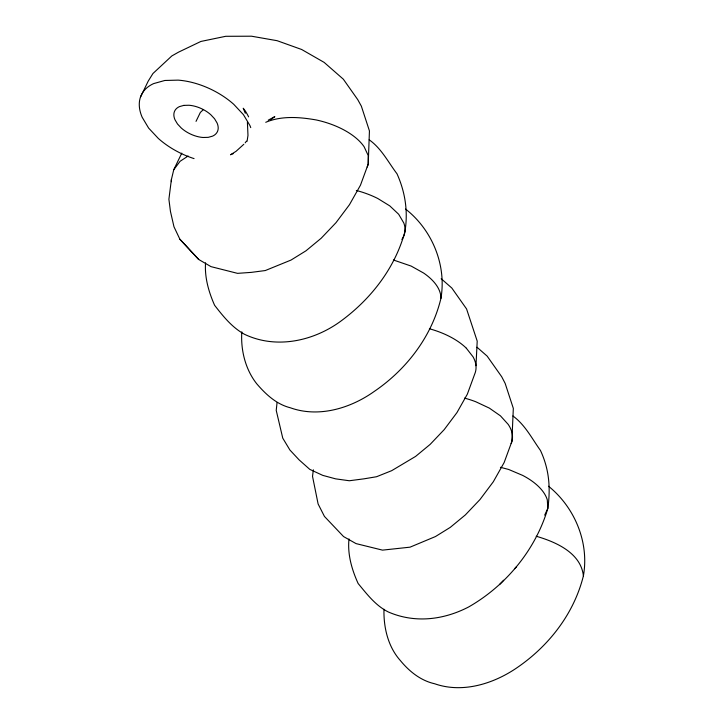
<?xml version="1.0" encoding="UTF-8"?>
<svg xmlns="http://www.w3.org/2000/svg" width="724" height="724" viewBox="0 0 724 724"><rect width="100%" height="100%" fill="white"/><g stroke="black" fill="none" stroke-linecap="round" stroke-linejoin="round"><path stroke-width="1.09" d="M241.816 331.863C240.621 349.991 245.327 369.34 256.694 383.729C265.78 394.345 276.396 404.245 290.297 407.766C318.669 417.956 350.425 408.363 374.163 391.494C406.399 369.566 431.721 336.678 440.907 298.451C446.717 265.065 432.11 229.743 405.549 209.046M475.976 365.711L477.206 341.113L466.573 308.949L451.812 288.016L441.169 278.704M383.982 609.237C383.494 627.355 388.001 646.731 400.318 660.505C409.268 671.41 420.626 680.605 434.644 683.755C462.898 693.655 494.329 683.601 517.968 667.057C549.407 645.283 574.105 613.309 583.399 575.861C589.372 542.412 574.711 507.334 548.53 486.238M277.057 402.598L276.224 410.381L282.758 438.147L289.899 450.002L299.093 459.858L309.763 469.36L322.741 475.369L335.637 478.854L349.33 480.754L364.054 478.826L376.561 476.727L391.702 470.663L415.585 456.419L430.137 444.4L444.21 429.613L456.971 412.58L467.315 394.227L474.727 374.018A62.056 32.345 11.8 0 0 473.116 356.923L466.346 348.235M181.796 153.117L173.751 169.751L171.38 179.615L168.9 199.245L170.448 211.408L173.977 226.784L179.896 239.255L198.72 259.491L211.028 266.649L237.535 273.355L251.346 272.369L265.283 270.55L291.03 260.061L305.981 250.803L321.203 238.223L335.999 222.684L349.484 204.675L360.48 185.163L368.226 164.04L369.439 130.917L361.357 106.175L357.756 99.65L343.348 79.206L324.126 62.382L301.664 49.494L277.129 40.698L251.49 36.2L225.716 36.3L200.892 41.449L178.529 52.155L171.823 55.947L152.927 73.54L148.212 81.133L140.447 97.197M205.553 262.821C204.521 277.455 208.729 291.989 214.594 305.275C223.173 316.298 232.042 327.456 244.495 334.289C275.998 349.33 313.193 341.285 340.57 321.329C370.869 299.184 395.033 268.179 404.924 231.617C408.227 211.716 405.25 192.159 397.014 173.814C388.182 162.131 381.448 148.447 369.186 139.804M313.356 469.813L312.524 476.356L318.108 503.967L324.452 516.438L343.556 536.565L356.045 543.606L382.516 550.131L410.056 547.163L435.468 536.547L450.274 527.371L465.351 514.918L479.985 499.551L493.316 481.759L504.166 462.5L511.859 441.531L513.325 408.39L505.153 383.385L501.741 376.806L487.143 356.108L477.007 347.23M349.004 538.937C347.357 554.24 351.846 569.688 358.145 583.517C367.005 594.205 375.575 605.599 388.272 611.952C414.716 623.464 443.423 620.034 468.618 606.984C506.013 585.589 535.561 549.887 547.833 508.393C550.656 487.904 549.272 469.433 540.466 450.473C531.896 438.5 525.081 424.789 512.918 415.983M247.074 141.334L247.979 135.397L247.4 122.266M544.683 515.153L547.833 508.393L547.299 499.886A59.495 31.014 11.8 0 0 522.692 475.415L508.682 469.469L500.438 467.297M196.023 121.37L200.358 112.419L203.498 109.496M173.751 169.751L180.077 161.298L188.131 156.013M245.164 142.881L246.441 141.18M514.664 568.693L516.547 566.684M499.488 584.639L503.642 580.241M243.825 144.293L236.015 151.343L230.504 154.755L233.544 153.488M270.459 119.949L274.821 116.609L268.188 120.202M265.744 122.293C281.627 115.605 299.609 117.044 316.207 119.949A60.472 31.521 11.8 0 1 364.109 146.719L368.208 155.533L368.226 164.04A62.418 32.535 11.8 0 1 367.168 167.036M393.394 259.988L411.16 266.079L423.658 273.066A59.422 30.969 11.8 0 1 440.907 298.451M536.212 536.249C555.779 541.878 580.938 552.91 583.399 575.861M179.896 239.255L188.982 249.002M189.389 249.481L198.72 259.491M245.309 113.288L243.228 108.238L245.246 110.89A61.567 34.173 36.6 0 1 248.622 116.881M194.059 158.61A60.029 34.526 25.8 0 1 158.321 138.438L148.628 128.085L142.166 117.27A62.228 35.784 25.8 0 1 153.624 83.604L164.828 80.473L178.158 80.129A60.029 34.526 25.8 0 1 233.734 104.301L243.427 114.654L249.889 125.469A62.228 35.784 25.8 0 1 250.739 127.614M171.389 181.688A59.422 37.829 17 0 1 171.371 179.615M401.883 239.436A60.264 31.413 11.8 0 0 403.82 223.028L398.662 214.25L389.784 205.888L377.792 198.503A62.635 32.643 11.8 0 0 356.344 190.466M429.404 328.759A60.825 31.702 11.8 0 1 466.365 348.226M511.153 443.486A60.011 31.286 11.8 0 0 508.194 424.382L500.438 415.838L489.343 408.11L475.677 401.702A62.898 32.788 11.8 0 0 464.527 398.1M183.833 105.387L179.452 106.609A24.317 13.982 25.8 0 0 174.982 119.768L177.507 123.994L181.29 128.039A23.458 13.494 25.8 0 0 203.01 137.488L208.222 137.352L212.603 136.13A24.317 13.982 25.8 0 0 217.073 122.971L214.548 118.745L210.765 114.7A23.458 13.494 25.8 0 0 189.045 105.252L183.833 105.387"/></g></svg>
